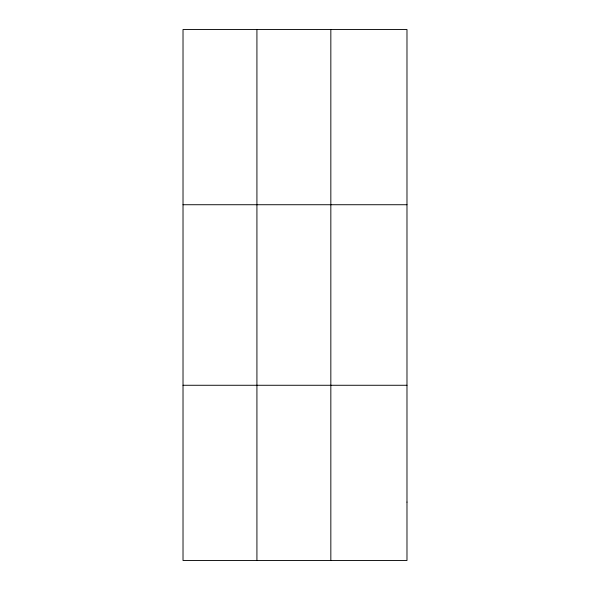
<?xml version="1.0" encoding="UTF-8"?>
<svg xmlns="http://www.w3.org/2000/svg" width="590" height="590" viewBox="0 0 590 590"><rect width="100%" height="100%" fill="white"/><g stroke="black" fill="none" stroke-linecap="round" stroke-linejoin="round"><path stroke-width="0.89" d="M256.923 560.5L256.923 29.5M330.835 560.5L330.835 29.5M183.018 204.73L406.982 204.73M183.018 385.27L406.982 385.27M406.982 502.09L406.982 560.5L183.018 560.5L183.018 29.5L406.982 29.5L406.982 502.09"/></g></svg>
